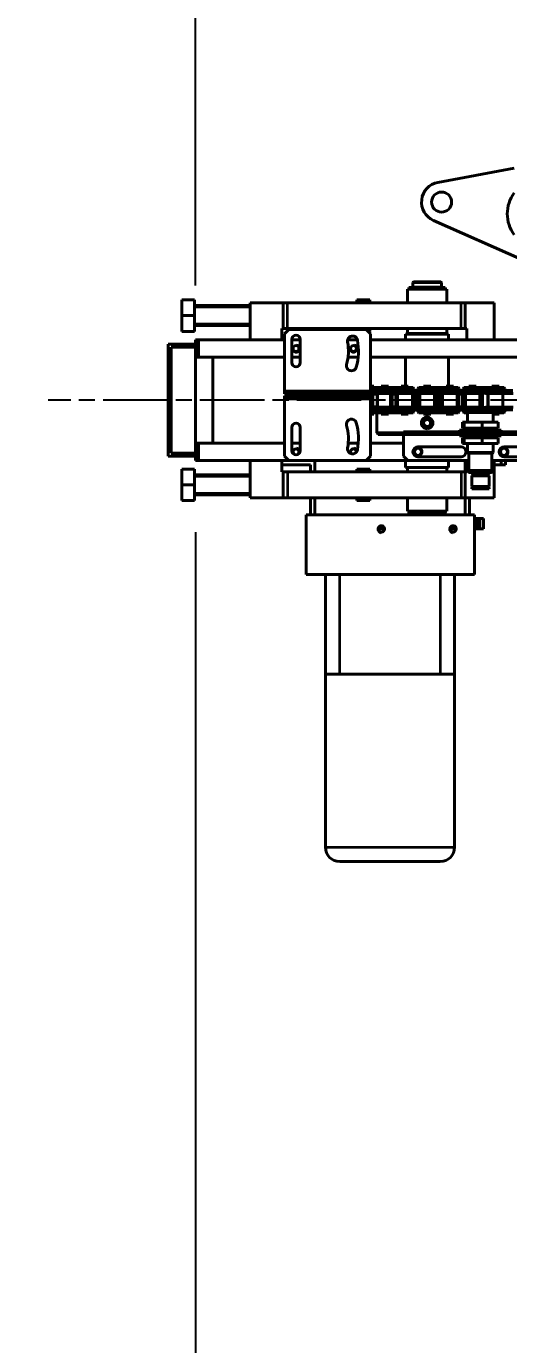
# Model space of a CAD drawing. Header units: millimetres. Extents: x 0 to 11890, y 0 to 8410.
# Drawn here: x 2067 to 2403, y 5531 to 6450 of the extents above; entities that cross this region are included whole.
import ezdxf

# ---------------------------------------------------------------- set-up
doc = ezdxf.new("R2010")
doc.units = ezdxf.units.MM
doc.header["$LTSCALE"] = 10
doc.linetypes.add('CHAIN', pattern=[0.3543, 0.2362, -0.0295, 0.0591, -0.0295])
for name, color, linetype, lineweight in [('가시적인 것(ISO)', 3, 'Continuous', 40), ('가시적인 좁은 것(ISO)', 3, 'Continuous', 35), ('중심선(ISO)', 1, 'Continuous', 25), ('치수(ISO)', 2, 'Continuous', 25)]:
    doc.layers.add(name, color=color, linetype=linetype, lineweight=lineweight)
doc.styles.add('치수 텍스트_PSTEK_POSCO', font='isocp.shx')
doc.dimstyles.new('치수_PSTEK_POSCO', dxfattribs={"dimscale": 10, "dimtxt": 3, "dimasz": 2, "dimexe": 2, "dimexo": 2.5, "dimgap": 1, "dimtad": 1, "dimrnd": 1e-08, "dimdsep": 46, "dimtxsty": '치수 텍스트_PSTEK_POSCO', "dimcen": 0.09, "dimdle": 10, "dimclrd": 7, "dimclre": 7, "dimclrt": 2, "dimadec": 1, "dimazin": 2, "dimtfac": 1, "dimtmove": 0, "dimatfit": 3, "dimfxl": 0, "dimtolj": 1, "dimlwd": -1, "dimlwe": -1, "dimarcsym": 0})

# ---------------------------------------------------------------- blocks, each defined once
blk = doc.blocks.new('*D33')
at = {"layer": 'Defpoints', "color": 0}
for p in [(2184.83, 7619.6), (8116.83, 6944.6), (2184.83, 6219.6)]:
    blk.add_point(p, dxfattribs=at)
at = {"layer": '치수(ISO)', "color": 7}
for p, q in [((2184.83, 6269.6), (2184.83, 7659.6)), ((8116.83, 6994.6), (8116.83, 7659.6)), ((8076.83, 7619.6), (2224.83, 7619.6))]:
    blk.add_line(p, q, dxfattribs=at)
for points in [[(2224.83, 7626.26), (2224.83, 7612.93), (2184.83, 7619.6)], [(8076.83, 7626.26), (8076.83, 7612.93), (8116.83, 7619.6)]]:
    blk.add_solid(points, dxfattribs=at)
at = {"layer": '치수(ISO)', "color": 2, "insert": (5073.92, 7669.62), "char_height": 60, "attachment_point": 4, "style": '치수 텍스트_PSTEK_POSCO'}
blk.add_mtext('\\A1;5932', dxfattribs=at)
blk = doc.blocks.new('*D34')
at = {"layer": 'Defpoints', "color": 0}
for p in [(1930.09, 7439.6), (2406.83, 7439.6), (2082.05, 6189.6)]:
    blk.add_point(p, dxfattribs=at)
at = {"layer": '치수(ISO)', "color": 7}
for p, q in [((2356.83, 7439.6), (1890.09, 7439.6)), ((1930.09, 6229.6), (1930.09, 7399.6))]:
    blk.add_line(p, q, dxfattribs=at)
for points in [[(1923.42, 7399.6), (1936.76, 7399.6), (1930.09, 7439.6)], [(1923.42, 6229.6), (1936.76, 6229.6), (1930.09, 6189.6)]]:
    blk.add_solid(points, dxfattribs=at)
at = {"layer": '치수(ISO)', "color": 2, "insert": (1880.08, 6745.57), "char_height": 60, "attachment_point": 4, "rotation": 90, "style": '치수 텍스트_PSTEK_POSCO'}
blk.add_mtext('\\A1;1250', dxfattribs=at)
blk = doc.blocks.new('*D36')
at = {"layer": 'Defpoints', "color": 0}
for p in [(2184.83, 6147.6), (4568.33, 5027.6), (4568.33, 4750.47)]:
    blk.add_point(p, dxfattribs=at)
at = {"layer": '치수(ISO)', "color": 7}
for p, q in [((2184.83, 6097.6), (2184.83, 4710.47)), ((4568.33, 4977.6), (4568.33, 4710.47)), ((2224.83, 4750.47), (4528.33, 4750.47))]:
    blk.add_line(p, q, dxfattribs=at)
for points in [[(2224.83, 4757.14), (2224.83, 4743.8), (2184.83, 4750.47)], [(4528.33, 4757.14), (4528.33, 4743.8), (4568.33, 4750.47)]]:
    blk.add_solid(points, dxfattribs=at)
at = {"layer": '치수(ISO)', "color": 2, "insert": (3269.57, 4800.48), "char_height": 60, "attachment_point": 4, "style": '치수 텍스트_PSTEK_POSCO'}
blk.add_mtext('\\A1;2383.5', dxfattribs=at)
blk = doc.blocks.new('*D38')
at = {"layer": 'Defpoints', "color": 0}
for p in [(1765.95, 6579.6), (2998.83, 6579.6), (2543.83, 5809.6)]:
    blk.add_point(p, dxfattribs=at)
at = {"layer": '치수(ISO)', "color": 7}
for p, q in [((2948.83, 6579.6), (1725.95, 6579.6)), ((1765.95, 5849.6), (1765.95, 6539.6))]:
    blk.add_line(p, q, dxfattribs=at)
for points in [[(1759.28, 6539.6), (1772.61, 6539.6), (1765.95, 6579.6)], [(1759.28, 5849.6), (1772.61, 5849.6), (1765.95, 5809.6)]]:
    blk.add_solid(points, dxfattribs=at)
at = {"layer": '치수(ISO)', "color": 2, "insert": (1715.95, 6140.57), "char_height": 60, "attachment_point": 4, "rotation": 90, "style": '치수 텍스트_PSTEK_POSCO'}
blk.add_mtext('\\A1;770', dxfattribs=at)
blk = doc.blocks.new('*D39')
at = {"layer": 'Defpoints', "color": 0}
for p in [(2406.83, 7439.6), (1606.83, 5027.6), (4228.33, 5027.6)]:
    blk.add_point(p, dxfattribs=at)
at = {"layer": '치수(ISO)', "color": 7}
for p, q in [((2356.83, 7439.6), (1566.83, 7439.6)), ((1606.83, 7399.6), (1606.83, 5067.6)), ((4178.33, 5027.6), (1566.83, 5027.6))]:
    blk.add_line(p, q, dxfattribs=at)
for points in [[(1600.16, 7399.6), (1613.49, 7399.6), (1606.83, 7439.6)], [(1600.16, 5067.6), (1613.49, 5067.6), (1606.83, 5027.6)]]:
    blk.add_solid(points, dxfattribs=at)
at = {"layer": '치수(ISO)', "color": 2, "insert": (1556.82, 6159.03), "char_height": 60, "attachment_point": 4, "rotation": 90, "style": '치수 텍스트_PSTEK_POSCO'}
blk.add_mtext('\\A1;2412', dxfattribs=at)
blk = doc.blocks.new('*D40')
at = {"layer": 'Defpoints', "color": 0}
for p in [(1930.09, 6189.6), (2082.05, 6189.6), (3210.83, 4301.59)]:
    blk.add_point(p, dxfattribs=at)
at = {"layer": '치수(ISO)', "color": 7}
for p, q in [((2032.05, 6189.6), (1890.09, 6189.6)), ((1930.09, 4341.59), (1930.09, 6149.6)), ((3160.83, 4301.59), (1890.09, 4301.59))]:
    blk.add_line(p, q, dxfattribs=at)
for points in [[(1923.42, 6149.6), (1936.76, 6149.6), (1930.09, 6189.6)], [(1923.42, 4341.59), (1936.76, 4341.59), (1930.09, 4301.59)]]:
    blk.add_solid(points, dxfattribs=at)
at = {"layer": '치수(ISO)', "color": 2, "insert": (1880.09, 5131.59), "char_height": 60, "attachment_point": 4, "rotation": 90, "style": '치수 텍스트_PSTEK_POSCO'}
blk.add_mtext('\\A1;1888.01', dxfattribs=at)

msp = doc.modelspace()

# ---------------------------------------------------------------- linework, layer by layer
at = {"layer": '가시적인 것(ISO)'}
for p, q in [((2353.733, 6341.559), (2406.826, 6351.469)), ((2412.682, 6287.582), (2350.644, 6314.991)), ((2336.671, 6272.097), (2336.171, 6271.597)), ((2356.171, 6271.597), (2336.171, 6271.597)), ((2336.171, 6268.447), (2336.171, 6271.597)), ((2336.671, 6272.097), (2355.671, 6272.097)), ((2355.671, 6272.097), (2356.171, 6271.597)), ((2356.171, 6268.447), (2356.171, 6271.597)), ((2332.506, 6267.097), (2359.836, 6267.097)), ((2332.506, 6267.097), (2332.506, 6257.597)), ((2333.461, 6268.297), (2333.581, 6268.297)), ((2333.461, 6267.097), (2333.461, 6268.297)), ((2333.581, 6268.297), (2334.337, 6268.297)), ((2334.838, 6268.297), (2334.337, 6268.297)), ((2334.337, 6267.097), (2334.337, 6268.297)), ((2334.838, 6268.297), (2335.938, 6268.297)), ((2334.838, 6267.097), (2334.838, 6268.297)), ((2335.938, 6268.297), (2338.091, 6268.297)), ((2336.171, 6268.447), (2356.171, 6268.447)), ((2336.671, 6268.297), (2336.671, 6268.447)), ((2339.862, 6268.297), (2338.091, 6268.297)), ((2339.862, 6268.297), (2358.78, 6268.297)), ((2355.671, 6268.297), (2355.671, 6268.447)), ((2358.78, 6267.097), (2358.78, 6268.297)), ((2359.836, 6267.097), (2359.836, 6257.597)), ((2175.171, 6259.597), (2175.171, 6248.597)), ((2175.171, 6259.597), (2184.171, 6259.597)), ((2184.171, 6259.597), (2184.171, 6248.597)), ((2222.826, 6255.597), (2184.171, 6255.597)), ((2222.826, 6257.597), (2245.826, 6257.597)), ((2222.826, 6231.597), (2222.826, 6257.597)), ((2245.826, 6257.597), (2248.826, 6257.597)), ((2245.826, 6239.597), (2245.826, 6257.597)), ((2248.826, 6257.597), (2369.826, 6257.597)), ((2297.171, 6259.597), (2297.171, 6257.597)), ((2297.171, 6259.597), (2306.171, 6259.597)), ((2306.171, 6259.597), (2306.171, 6257.597)), ((2369.826, 6257.597), (2372.826, 6257.597)), ((2372.826, 6257.597), (2392.826, 6257.597)), ((2372.826, 6239.597), (2372.826, 6257.597)), ((2392.826, 6231.597), (2392.826, 6257.597)), ((2175.171, 6248.597), (2184.171, 6248.597)), ((2175.171, 6248.597), (2175.171, 6237.597)), ((2184.171, 6248.597), (2184.171, 6237.597)), ((2175.171, 6237.597), (2184.171, 6237.597)), ((2222.826, 6241.597), (2184.171, 6241.597)), ((2244.826, 6231.597), (2244.826, 6239.597)), ((2244.826, 6239.597), (2245.826, 6239.597)), ((2245.826, 6239.597), (2248.826, 6239.597)), ((2246.826, 6235.947), (2249.826, 6238.947)), ((2246.826, 6195.947), (2246.826, 6235.947)), ((2248.826, 6239.597), (2369.826, 6239.597)), ((2249.826, 6238.947), (2303.826, 6238.947)), ((2297.171, 6239.597), (2297.171, 6238.947)), ((2303.826, 6238.947), (2306.826, 6235.947)), ((2305.176, 6237.597), (2306.171, 6237.597)), ((2306.171, 6239.597), (2306.171, 6237.597)), ((2306.826, 6235.947), (2306.826, 6195.947)), ((2361.171, 6235.747), (2331.171, 6235.747)), ((2331.171, 6235.747), (2331.171, 6231.597)), ((2332.506, 6239.597), (2332.506, 6236.097)), ((2332.506, 6236.097), (2359.836, 6236.097)), ((2336.171, 6236.097), (2336.171, 6235.747)), ((2356.171, 6236.097), (2356.171, 6235.747)), ((2359.836, 6239.597), (2359.836, 6236.097)), ((2361.171, 6235.747), (2361.171, 6231.597)), ((2369.826, 6239.597), (2372.826, 6239.597)), ((2372.826, 6239.597), (2373.826, 6239.597)), ((2373.826, 6239.597), (2373.826, 6231.597)), ((2184.826, 6228.597), (2165.826, 6228.597)), ((2165.826, 6150.597), (2165.826, 6228.597)), ((2167.826, 6152.597), (2167.826, 6226.597)), ((2167.826, 6226.597), (2184.826, 6226.597)), ((2186.826, 6231.597), (2184.826, 6231.597)), ((2184.826, 6231.597), (2184.826, 6219.597)), ((2186.826, 6231.597), (2246.826, 6231.597)), ((2186.826, 6219.597), (2186.826, 6231.597)), ((2251.826, 6215.947), (2251.826, 6231.947)), ((2251.826, 6231.597), (2257.826, 6231.597)), ((2257.826, 6231.947), (2257.826, 6215.947)), ((2290.79, 6231.597), (2297.647, 6231.597)), ((2306.826, 6231.597), (2466.826, 6231.597)), ((2184.826, 6219.597), (2186.826, 6219.597)), ((2184.826, 6219.597), (2184.826, 6219.597)), ((2184.826, 6159.597), (2184.826, 6219.597)), ((2246.826, 6219.597), (2186.826, 6219.597)), ((2196.826, 6219.597), (2196.826, 6159.597)), ((2257.826, 6219.597), (2251.826, 6219.597)), ((2298.108, 6219.597), (2291.066, 6219.597)), ((2466.826, 6219.597), (2306.826, 6219.597)), ((2331.171, 6219.597), (2331.171, 6199.44)), ((2361.171, 6219.597), (2361.171, 6199.44)), ((2309.125, 6199.44), (2306.826, 6199.44)), ((2310.958, 6198.424), (2306.826, 6198.424)), ((2306.826, 6197.746), (2310.281, 6197.746)), ((2309.125, 6199.44), (2309.125, 6198.424)), ((2310.958, 6198.424), (2310.281, 6197.746)), ((2310.281, 6197.746), (2316.789, 6197.746)), ((2310.281, 6196.392), (2310.281, 6197.746)), ((2316.789, 6198.424), (2310.958, 6198.424)), ((2319.329, 6199.44), (2314.249, 6199.44)), ((2314.249, 6199.44), (2314.249, 6198.424)), ((2316.789, 6198.424), (2325.487, 6198.424)), ((2324.901, 6197.746), (2316.789, 6197.746)), ((2319.329, 6199.44), (2319.329, 6198.424)), ((2324.901, 6197.746), (2337.046, 6197.746)), ((2336.369, 6198.424), (2325.487, 6198.424)), ((2333.078, 6199.44), (2327.998, 6199.44)), ((2327.998, 6199.44), (2327.998, 6198.424)), ((2333.078, 6199.44), (2333.078, 6198.424)), ((2336.369, 6198.424), (2337.046, 6197.746)), ((2337.046, 6196.392), (2337.046, 6197.746)), ((2340.34, 6198.424), (2339.663, 6197.746)), ((2339.663, 6197.746), (2349.426, 6197.746)), ((2339.663, 6196.392), (2339.663, 6197.746)), ((2349.087, 6198.424), (2340.34, 6198.424)), ((2348.711, 6199.44), (2343.631, 6199.44)), ((2343.631, 6199.44), (2343.631, 6198.424)), ((2348.711, 6199.44), (2348.711, 6198.424)), ((2349.087, 6198.424), (2359.131, 6198.424)), ((2358.792, 6197.746), (2349.426, 6197.746)), ((2358.792, 6197.746), (2368.555, 6197.746)), ((2367.878, 6198.424), (2359.131, 6198.424)), ((2364.586, 6199.44), (2359.506, 6199.44)), ((2359.506, 6199.44), (2359.506, 6198.424)), ((2364.587, 6199.44), (2364.586, 6199.44)), ((2364.586, 6199.44), (2364.586, 6198.424)), ((2364.587, 6199.44), (2364.587, 6198.424)), ((2367.879, 6198.424), (2367.878, 6198.424)), ((2367.878, 6198.424), (2368.555, 6197.746)), ((2367.879, 6198.424), (2368.556, 6197.746)), ((2368.555, 6197.746), (2368.556, 6197.746)), ((2368.555, 6196.392), (2368.555, 6197.746)), ((2368.556, 6196.392), (2368.556, 6197.746)), ((2372.09, 6198.424), (2371.413, 6197.746)), ((2371.413, 6197.746), (2381.176, 6197.746)), ((2371.413, 6196.392), (2371.413, 6197.746)), ((2380.837, 6198.424), (2372.09, 6198.424)), ((2380.461, 6199.44), (2375.381, 6199.44)), ((2375.381, 6199.44), (2375.381, 6198.424)), ((2380.462, 6199.44), (2380.461, 6199.44)), ((2380.461, 6199.44), (2380.461, 6198.424)), ((2380.462, 6199.44), (2380.462, 6198.424)), ((2380.837, 6198.424), (2390.881, 6198.424)), ((2390.542, 6197.746), (2381.176, 6197.746)), ((2390.542, 6197.746), (2400.305, 6197.746)), ((2399.628, 6198.424), (2390.881, 6198.424)), ((2396.336, 6199.44), (2391.256, 6199.44)), ((2391.256, 6199.44), (2391.256, 6198.424)), ((2396.337, 6199.44), (2396.336, 6199.44)), ((2396.336, 6199.44), (2396.336, 6198.424)), ((2396.337, 6199.44), (2396.337, 6198.424)), ((2399.629, 6198.424), (2399.628, 6198.424)), ((2399.628, 6198.424), (2400.305, 6197.746)), ((2399.629, 6198.424), (2400.306, 6197.746)), ((2400.305, 6197.746), (2400.306, 6197.746)), ((2400.305, 6196.392), (2400.305, 6197.746)), ((2400.306, 6196.392), (2400.306, 6197.746)), ((2249.826, 6195.947), (2246.826, 6195.947)), ((2246.826, 6195.947), (2246.826, 6193.947)), ((2246.826, 6193.947), (2249.826, 6193.947)), ((2246.826, 6192.597), (2249.826, 6192.597)), ((2246.826, 6190.597), (2246.826, 6192.597)), ((2249.826, 6190.597), (2246.826, 6190.597)), ((2246.826, 6190.597), (2246.826, 6150.597)), ((2249.826, 6193.947), (2249.826, 6195.947)), ((2303.826, 6195.947), (2249.826, 6195.947)), ((2249.826, 6193.947), (2303.826, 6193.947)), ((2249.826, 6192.597), (2249.826, 6190.597)), ((2249.826, 6192.597), (2303.826, 6192.597)), ((2303.826, 6190.597), (2249.826, 6190.597)), ((2296.393, 6193.747), (2296.397, 6193.747)), ((2296.393, 6193.747), (2296.393, 6192.597)), ((2296.397, 6193.747), (2296.397, 6192.597)), ((2296.397, 6193.747), (2298.616, 6193.747)), ((2298.616, 6193.947), (2298.616, 6192.597)), ((2299.189, 6193.747), (2299.189, 6192.597)), ((2299.189, 6193.747), (2299.608, 6193.747)), ((2299.608, 6193.747), (2299.608, 6192.597)), ((2299.608, 6193.747), (2301.505, 6193.747)), ((2301.505, 6192.597), (2301.505, 6193.947)), ((2306.826, 6195.947), (2303.826, 6195.947)), ((2303.826, 6195.947), (2303.826, 6193.947)), ((2303.826, 6193.947), (2306.826, 6193.947)), ((2303.826, 6190.597), (2303.826, 6192.597)), ((2303.826, 6192.597), (2306.826, 6192.597)), ((2306.826, 6190.597), (2303.826, 6190.597)), ((2306.826, 6196.392), (2309.363, 6196.392)), ((2306.826, 6193.947), (2306.826, 6195.947)), ((2309.363, 6195.037), (2306.826, 6195.037)), ((2306.826, 6194.36), (2310.03, 6194.36)), ((2306.826, 6192.597), (2306.826, 6190.597)), ((2306.826, 6150.597), (2306.826, 6190.597)), ((2307.648, 6193.747), (2307.648, 6185.047)), ((2307.648, 6193.747), (2308.436, 6193.747)), ((2308.436, 6193.747), (2308.436, 6185.047)), ((2308.436, 6193.747), (2311.452, 6193.747)), ((2319.678, 6196.392), (2309.363, 6196.392)), ((2309.363, 6195.037), (2322.997, 6195.037)), ((2322.363, 6194.36), (2310.03, 6194.36)), ((2311.452, 6193.747), (2311.452, 6185.047)), ((2311.709, 6193.747), (2311.452, 6193.747)), ((2311.709, 6184.835), (2311.709, 6194.36)), ((2319.678, 6196.392), (2323.061, 6196.392)), ((2320.727, 6193.747), (2320.754, 6193.747)), ((2320.727, 6193.747), (2320.727, 6185.047)), ((2320.754, 6193.747), (2320.754, 6185.047)), ((2320.754, 6193.747), (2321.815, 6193.747)), ((2321.815, 6193.747), (2321.815, 6185.047)), ((2321.815, 6193.747), (2324.349, 6193.747)), ((2323.437, 6194.597), (2322.567, 6194.597)), ((2322.997, 6196.392), (2322.997, 6195.037)), ((2322.997, 6195.037), (2333.117, 6195.037)), ((2323.674, 6194.36), (2322.997, 6195.037)), ((2333.117, 6196.392), (2323.061, 6196.392)), ((2332.885, 6194.36), (2323.674, 6194.36)), ((2324.349, 6193.747), (2324.349, 6185.047)), ((2325.139, 6193.747), (2324.349, 6193.747)), ((2325.139, 6193.747), (2325.139, 6185.047)), ((2325.273, 6193.747), (2325.139, 6193.747)), ((2325.458, 6184.835), (2325.458, 6194.36)), ((2332.885, 6194.36), (2341.76, 6194.36)), ((2333.117, 6196.392), (2341.324, 6196.392)), ((2341.324, 6195.037), (2333.117, 6195.037)), ((2336.061, 6193.747), (2336.049, 6193.747)), ((2336.061, 6193.747), (2336.061, 6185.047)), ((2336.176, 6193.747), (2336.061, 6193.747)), ((2336.176, 6193.747), (2336.176, 6185.047)), ((2336.176, 6193.747), (2336.925, 6193.747)), ((2336.925, 6193.747), (2336.925, 6185.047)), ((2336.925, 6193.747), (2338.131, 6193.747)), ((2338.131, 6193.747), (2338.131, 6185.047)), ((2338.131, 6193.747), (2339.878, 6193.747)), ((2339.878, 6193.747), (2339.878, 6185.047)), ((2340.36, 6193.747), (2339.878, 6193.747)), ((2340.36, 6193.747), (2340.36, 6185.047)), ((2340.438, 6193.747), (2340.36, 6193.747)), ((2341.091, 6184.835), (2341.091, 6194.36)), ((2352.156, 6196.392), (2341.324, 6196.392)), ((2341.324, 6195.037), (2353.712, 6195.037)), ((2353.035, 6194.36), (2341.76, 6194.36)), ((2351.251, 6184.835), (2351.251, 6194.36)), ((2351.983, 6193.747), (2351.905, 6193.747)), ((2351.983, 6193.747), (2351.983, 6185.047)), ((2352.464, 6193.747), (2351.983, 6193.747)), ((2352.156, 6196.392), (2356.062, 6196.392)), ((2352.464, 6193.747), (2352.464, 6185.047)), ((2352.464, 6193.747), (2354.212, 6193.747)), ((2353.035, 6194.36), (2353.712, 6195.037)), ((2354.946, 6194.597), (2353.272, 6194.597)), ((2353.712, 6196.392), (2353.712, 6195.037)), ((2354.212, 6193.747), (2354.212, 6185.047)), ((2354.212, 6193.747), (2355.418, 6193.747)), ((2354.506, 6196.392), (2354.506, 6195.037)), ((2354.506, 6195.037), (2365.817, 6195.037)), ((2355.183, 6194.36), (2354.506, 6195.037)), ((2365.478, 6194.36), (2355.183, 6194.36)), ((2355.418, 6193.747), (2355.418, 6185.047)), ((2355.418, 6193.747), (2356.167, 6193.747)), ((2365.817, 6196.392), (2356.062, 6196.392)), ((2356.167, 6193.747), (2356.167, 6185.047)), ((2356.282, 6193.747), (2356.167, 6193.747)), ((2356.282, 6193.747), (2356.282, 6185.047)), ((2356.294, 6193.747), (2356.282, 6193.747)), ((2356.966, 6184.835), (2356.966, 6194.36)), ((2365.478, 6194.36), (2374.49, 6194.36)), ((2365.817, 6196.392), (2374.151, 6196.392)), ((2374.151, 6195.037), (2365.817, 6195.037)), ((2367.126, 6184.835), (2367.126, 6194.36)), ((2367.204, 6193.747), (2367.126, 6193.747)), ((2367.204, 6193.747), (2367.204, 6185.047)), ((2367.994, 6193.747), (2367.204, 6193.747)), ((2367.994, 6193.747), (2367.994, 6185.047)), ((2367.994, 6193.747), (2370.528, 6193.747)), ((2370.528, 6193.747), (2370.528, 6185.047)), ((2370.528, 6193.747), (2371.589, 6193.747)), ((2371.589, 6193.747), (2371.589, 6185.047)), ((2371.589, 6193.747), (2371.616, 6193.747)), ((2371.616, 6193.747), (2371.616, 6185.047)), ((2372.841, 6184.835), (2372.841, 6194.36)), ((2383.906, 6196.392), (2374.151, 6196.392)), ((2374.151, 6195.037), (2385.462, 6195.037)), ((2384.785, 6194.36), (2374.49, 6194.36)), ((2383.001, 6184.835), (2383.001, 6194.36)), ((2383.001, 6193.747), (2383.907, 6193.747)), ((2383.906, 6196.392), (2387.812, 6196.392)), ((2383.907, 6193.747), (2383.907, 6185.047)), ((2383.907, 6193.747), (2384.695, 6193.747)), ((2384.695, 6193.747), (2384.695, 6185.047)), ((2384.785, 6194.36), (2385.462, 6195.037)), ((2386.696, 6194.597), (2385.022, 6194.597)), ((2385.023, 6194.597), (2385.463, 6195.037)), ((2385.462, 6196.392), (2385.462, 6195.037)), ((2385.462, 6195.037), (2385.463, 6195.037)), ((2385.463, 6196.392), (2385.463, 6195.037)), ((2386.256, 6196.392), (2386.256, 6195.037)), ((2386.256, 6195.037), (2397.567, 6195.037)), ((2386.933, 6194.36), (2386.256, 6195.037)), ((2397.228, 6194.36), (2386.933, 6194.36)), ((2397.567, 6196.392), (2387.812, 6196.392)), ((2388.506, 6193.747), (2388.312, 6193.747)), ((2388.506, 6193.747), (2388.506, 6185.047)), ((2388.716, 6193.747), (2388.506, 6193.747)), ((2388.716, 6184.835), (2388.716, 6194.36)), ((2397.228, 6194.36), (2406.24, 6194.36)), ((2397.567, 6196.392), (2405.901, 6196.392)), ((2405.901, 6195.037), (2397.567, 6195.037)), ((2398.876, 6184.835), (2398.876, 6194.36)), ((2398.877, 6184.835), (2398.877, 6194.36)), ((2306.826, 6184.835), (2310.03, 6184.835)), ((2309.363, 6184.157), (2306.826, 6184.157)), ((2306.826, 6182.803), (2309.363, 6182.803)), ((2306.826, 6181.448), (2310.281, 6181.448)), ((2310.958, 6180.771), (2306.826, 6180.771)), ((2306.826, 6179.755), (2309.125, 6179.755)), ((2307.648, 6185.047), (2308.436, 6185.047)), ((2308.436, 6185.047), (2311.452, 6185.047)), ((2309.125, 6180.771), (2309.125, 6179.755)), ((2309.363, 6184.157), (2322.997, 6184.157)), ((2319.678, 6182.803), (2309.363, 6182.803)), ((2322.363, 6184.835), (2310.03, 6184.835)), ((2310.281, 6181.448), (2310.281, 6182.803)), ((2310.281, 6181.448), (2316.789, 6181.448)), ((2310.958, 6180.771), (2310.281, 6181.448)), ((2316.789, 6180.771), (2310.958, 6180.771)), ((2311.171, 6180.771), (2311.171, 6166.747)), ((2311.709, 6185.047), (2311.452, 6185.047)), ((2314.249, 6180.771), (2314.249, 6179.755)), ((2314.249, 6179.755), (2319.329, 6179.755)), ((2324.901, 6181.448), (2316.789, 6181.448)), ((2316.789, 6180.771), (2325.487, 6180.771)), ((2319.329, 6180.771), (2319.329, 6179.755)), ((2319.678, 6182.803), (2323.061, 6182.803)), ((2320.727, 6185.047), (2320.754, 6185.047)), ((2320.754, 6185.047), (2321.815, 6185.047)), ((2321.815, 6185.047), (2324.349, 6185.047)), ((2322.567, 6184.597), (2323.437, 6184.597)), ((2323.674, 6184.835), (2322.997, 6184.157)), ((2322.997, 6184.157), (2333.117, 6184.157)), ((2322.997, 6184.157), (2322.997, 6182.803)), ((2333.117, 6182.803), (2323.061, 6182.803)), ((2332.885, 6184.835), (2323.674, 6184.835)), ((2325.139, 6185.047), (2324.349, 6185.047)), ((2324.901, 6181.448), (2337.046, 6181.448)), ((2325.273, 6185.047), (2325.139, 6185.047)), ((2336.369, 6180.771), (2325.487, 6180.771)), ((2327.998, 6180.771), (2327.998, 6179.755)), ((2327.998, 6179.755), (2333.078, 6179.755)), ((2332.885, 6184.835), (2341.76, 6184.835)), ((2333.078, 6180.771), (2333.078, 6179.755)), ((2341.324, 6184.157), (2333.117, 6184.157)), ((2333.117, 6182.803), (2341.324, 6182.803)), ((2336.061, 6185.047), (2336.049, 6185.047)), ((2336.176, 6185.047), (2336.061, 6185.047)), ((2336.176, 6185.047), (2336.925, 6185.047)), ((2336.369, 6180.771), (2337.046, 6181.448)), ((2336.925, 6185.047), (2338.131, 6185.047)), ((2337.046, 6181.448), (2337.046, 6182.803)), ((2338.131, 6185.047), (2339.878, 6185.047)), ((2339.663, 6181.448), (2339.663, 6182.803)), ((2339.663, 6181.448), (2349.426, 6181.448)), ((2340.34, 6180.771), (2339.663, 6181.448)), ((2340.36, 6185.047), (2339.878, 6185.047)), ((2349.087, 6180.771), (2340.34, 6180.771)), ((2340.438, 6185.047), (2340.36, 6185.047)), ((2341.324, 6184.157), (2353.712, 6184.157)), ((2352.156, 6182.803), (2341.324, 6182.803)), ((2353.035, 6184.835), (2341.76, 6184.835)), ((2343.631, 6180.771), (2343.631, 6179.755)), ((2343.631, 6179.755), (2348.711, 6179.755)), ((2348.711, 6180.771), (2348.711, 6179.755)), ((2349.087, 6180.771), (2359.131, 6180.771)), ((2358.792, 6181.448), (2349.426, 6181.448)), ((2351.983, 6185.047), (2351.905, 6185.047)), ((2352.464, 6185.047), (2351.983, 6185.047)), ((2352.156, 6182.803), (2356.062, 6182.803)), ((2352.464, 6185.047), (2354.212, 6185.047)), ((2353.035, 6184.835), (2353.712, 6184.157)), ((2353.272, 6184.597), (2354.946, 6184.597)), ((2353.712, 6184.157), (2353.712, 6182.803)), ((2354.212, 6185.047), (2355.418, 6185.047)), ((2355.183, 6184.835), (2354.506, 6184.157)), ((2354.506, 6184.157), (2365.817, 6184.157)), ((2354.506, 6184.157), (2354.506, 6182.803)), ((2365.478, 6184.835), (2355.183, 6184.835)), ((2355.418, 6185.047), (2356.167, 6185.047)), ((2365.817, 6182.803), (2356.062, 6182.803)), ((2356.282, 6185.047), (2356.167, 6185.047)), ((2356.294, 6185.047), (2356.282, 6185.047)), ((2358.792, 6181.448), (2368.555, 6181.448)), ((2367.878, 6180.771), (2359.131, 6180.771)), ((2359.506, 6180.771), (2359.506, 6179.755)), ((2359.506, 6179.755), (2364.586, 6179.755)), ((2364.586, 6180.771), (2364.586, 6179.755)), ((2365.478, 6184.835), (2374.49, 6184.835)), ((2374.151, 6184.157), (2365.817, 6184.157)), ((2365.817, 6182.803), (2374.151, 6182.803)), ((2367.204, 6185.047), (2367.126, 6185.047)), ((2367.994, 6185.047), (2367.204, 6185.047)), ((2367.878, 6180.771), (2368.555, 6181.448)), ((2367.994, 6185.047), (2370.528, 6185.047)), ((2368.555, 6181.448), (2368.555, 6182.803)), ((2370.528, 6185.047), (2371.589, 6185.047)), ((2371.413, 6181.448), (2371.413, 6182.803)), ((2371.413, 6181.448), (2374.71, 6181.448)), ((2372.09, 6180.771), (2371.413, 6181.448)), ((2371.589, 6185.047), (2371.616, 6185.047)), ((2374.326, 6180.771), (2372.09, 6180.771)), ((2374.151, 6184.157), (2385.462, 6184.157)), ((2383.906, 6182.803), (2374.151, 6182.803)), ((2374.826, 6181.564), (2374.326, 6181.064)), ((2392.326, 6181.064), (2374.326, 6181.064)), ((2374.326, 6174.206), (2374.326, 6181.064)), ((2384.785, 6184.835), (2374.49, 6184.835)), ((2391.826, 6181.564), (2374.826, 6181.564)), ((2383.001, 6185.047), (2383.907, 6185.047)), ((2383.906, 6182.803), (2387.812, 6182.803)), ((2383.907, 6185.047), (2384.695, 6185.047)), ((2384.785, 6184.835), (2385.462, 6184.157)), ((2385.022, 6184.597), (2386.696, 6184.597)), ((2385.023, 6184.597), (2385.463, 6184.157)), ((2385.462, 6184.157), (2385.463, 6184.157)), ((2385.462, 6184.157), (2385.462, 6182.803)), ((2385.463, 6184.157), (2385.463, 6182.803)), ((2386.933, 6184.835), (2386.256, 6184.157)), ((2386.256, 6184.157), (2397.567, 6184.157)), ((2386.256, 6184.157), (2386.256, 6182.803)), ((2397.228, 6184.835), (2386.933, 6184.835)), ((2397.567, 6182.803), (2387.812, 6182.803)), ((2388.506, 6185.047), (2388.312, 6185.047)), ((2388.716, 6185.047), (2388.506, 6185.047)), ((2391.826, 6181.564), (2392.326, 6181.064)), ((2391.943, 6181.448), (2400.305, 6181.448)), ((2392.326, 6174.206), (2392.326, 6181.064)), ((2399.628, 6180.771), (2392.326, 6180.771)), ((2392.326, 6179.755), (2396.336, 6179.755)), ((2396.336, 6180.771), (2396.336, 6179.755)), ((2396.336, 6179.755), (2396.337, 6179.755)), ((2396.337, 6180.771), (2396.337, 6179.755)), ((2397.228, 6184.835), (2406.24, 6184.835)), ((2405.901, 6184.157), (2397.567, 6184.157)), ((2397.567, 6182.803), (2405.901, 6182.803)), ((2399.628, 6180.771), (2400.305, 6181.448)), ((2399.629, 6180.771), (2399.628, 6180.771)), ((2399.629, 6180.771), (2400.306, 6181.448)), ((2400.305, 6181.448), (2400.305, 6182.803)), ((2400.305, 6181.448), (2400.306, 6181.448)), ((2400.306, 6181.448), (2400.306, 6182.803)), ((2251.826, 6170.597), (2251.826, 6154.597)), ((2257.826, 6154.597), (2257.826, 6170.597)), ((2370.862, 6174.206), (2372.126, 6174.206)), ((2370.862, 6170.206), (2370.862, 6174.206)), ((2370.862, 6170.206), (2372.126, 6170.206)), ((2372.126, 6174.206), (2384.591, 6174.206)), ((2372.126, 6170.206), (2372.126, 6174.206)), ((2372.126, 6170.206), (2384.591, 6170.206)), ((2374.326, 6168.797), (2374.326, 6170.206)), ((2384.591, 6174.206), (2395.791, 6174.206)), ((2384.591, 6170.206), (2384.591, 6174.206)), ((2384.591, 6170.206), (2395.791, 6170.206)), ((2392.326, 6168.797), (2392.326, 6170.206)), ((2395.791, 6170.206), (2395.791, 6174.206)), ((2311.171, 6166.747), (2329.826, 6166.747)), ((2312.171, 6165.747), (2311.171, 6166.747)), ((2329.826, 6165.747), (2312.171, 6165.747)), ((2349.826, 6167.597), (2329.826, 6167.597)), ((2329.826, 6167.597), (2329.826, 6165.597)), ((2329.826, 6150.597), (2329.826, 6165.597)), ((2329.826, 6165.597), (2349.826, 6165.597)), ((2349.826, 6165.597), (2349.826, 6167.597)), ((2349.826, 6167.597), (2379.551, 6167.597)), ((2349.826, 6165.597), (2379.551, 6165.597)), ((2397.826, 6168.797), (2368.826, 6168.797)), ((2368.826, 6167.597), (2368.826, 6168.797)), ((2368.826, 6165.597), (2368.826, 6164.767)), ((2397.826, 6164.767), (2368.826, 6164.767)), ((2370.862, 6163.358), (2372.126, 6163.358)), ((2370.862, 6163.358), (2370.862, 6159.358)), ((2372.126, 6163.358), (2384.591, 6163.358)), ((2372.126, 6163.358), (2372.126, 6159.358)), ((2374.326, 6163.358), (2374.326, 6164.767)), ((2387.101, 6167.597), (2379.551, 6167.597)), ((2387.101, 6165.967), (2379.551, 6165.967)), ((2384.591, 6163.358), (2395.791, 6163.358)), ((2384.591, 6163.358), (2384.591, 6159.358)), ((2387.101, 6167.597), (2442.051, 6167.597)), ((2387.101, 6165.597), (2442.051, 6165.597)), ((2392.326, 6163.358), (2392.326, 6164.767)), ((2395.791, 6163.358), (2395.791, 6159.358)), ((2397.826, 6167.597), (2397.826, 6168.797)), ((2397.826, 6165.597), (2397.826, 6164.767)), ((2184.826, 6152.597), (2167.826, 6152.597)), ((2186.826, 6159.597), (2184.826, 6159.597)), ((2184.826, 6159.597), (2184.826, 6147.597)), ((2184.826, 6159.597), (2184.826, 6159.597)), ((2186.826, 6147.597), (2186.826, 6159.597)), ((2186.826, 6159.597), (2246.826, 6159.597)), ((2251.826, 6159.597), (2257.826, 6159.597)), ((2291.203, 6159.597), (2298.223, 6159.597)), ((2306.826, 6159.597), (2329.826, 6159.597)), ((2339.826, 6157.097), (2369.826, 6157.097)), ((2370.862, 6159.358), (2372.126, 6159.358)), ((2372.126, 6159.358), (2384.591, 6159.358)), ((2374.326, 6153.064), (2374.326, 6159.358)), ((2392.326, 6153.064), (2374.326, 6153.064)), ((2374.826, 6152.564), (2374.326, 6153.064)), ((2391.826, 6152.564), (2374.826, 6152.564)), ((2375.326, 6140.564), (2375.326, 6152.564)), ((2384.591, 6159.358), (2395.791, 6159.358)), ((2391.326, 6140.564), (2391.326, 6152.564)), ((2391.826, 6152.564), (2392.326, 6153.064)), ((2392.326, 6153.064), (2392.326, 6159.358)), ((2399.826, 6157.097), (2429.826, 6157.097)), ((2184.826, 6150.597), (2165.826, 6150.597)), ((2184.826, 6147.597), (2186.826, 6147.597)), ((2249.826, 6147.597), (2186.826, 6147.597)), ((2222.826, 6147.597), (2222.826, 6121.597)), ((2244.826, 6139.597), (2244.826, 6147.597)), ((2264.826, 6144.597), (2244.826, 6144.597)), ((2246.826, 6150.597), (2249.826, 6147.597)), ((2249.826, 6147.597), (2303.826, 6147.597)), ((2264.826, 6139.597), (2264.826, 6144.597)), ((2267.826, 6147.597), (2267.826, 6139.597)), ((2303.826, 6147.597), (2306.826, 6150.597)), ((2332.826, 6147.597), (2303.826, 6147.597)), ((2332.826, 6147.597), (2329.826, 6150.597)), ((2331.171, 6147.597), (2331.171, 6142.747)), ((2331.171, 6142.747), (2361.171, 6142.747)), ((2332.506, 6139.597), (2332.506, 6142.747)), ((2375.326, 6147.597), (2332.826, 6147.597)), ((2369.826, 6150.097), (2339.826, 6150.097)), ((2359.836, 6139.597), (2359.836, 6142.747)), ((2361.171, 6147.597), (2361.171, 6142.747)), ((2372.826, 6139.597), (2372.826, 6147.597)), ((2373.826, 6147.597), (2373.826, 6139.597)), ((2437.826, 6147.597), (2391.326, 6147.597)), ((2392.826, 6147.597), (2392.826, 6121.597)), ((2392.826, 6144.597), (2397.826, 6144.597)), ((2397.826, 6147.597), (2397.826, 6144.597)), ((2397.826, 6144.597), (2400.826, 6144.597)), ((2429.826, 6150.097), (2399.826, 6150.097)), ((2400.826, 6144.597), (2400.826, 6147.597)), ((2175.171, 6141.597), (2175.171, 6130.597)), ((2175.171, 6141.597), (2184.171, 6141.597)), ((2184.171, 6141.597), (2184.171, 6130.597)), ((2222.826, 6137.597), (2184.171, 6137.597)), ((2245.826, 6139.597), (2244.826, 6139.597)), ((2248.826, 6139.597), (2245.826, 6139.597)), ((2245.826, 6139.597), (2245.826, 6121.597)), ((2369.826, 6139.597), (2248.826, 6139.597)), ((2297.171, 6141.597), (2297.171, 6139.597)), ((2297.171, 6141.597), (2306.171, 6141.597)), ((2306.171, 6141.597), (2306.171, 6139.597)), ((2372.826, 6139.597), (2369.826, 6139.597)), ((2373.826, 6139.597), (2372.826, 6139.597)), ((2372.826, 6139.597), (2372.826, 6121.597)), ((2391.826, 6140.564), (2374.826, 6140.564)), ((2374.826, 6140.064), (2374.826, 6140.564)), ((2390.826, 6139.064), (2375.826, 6139.064)), ((2377.926, 6137.564), (2377.326, 6136.964)), ((2389.326, 6136.964), (2377.326, 6136.964)), ((2377.326, 6129.364), (2377.326, 6136.964)), ((2388.726, 6137.564), (2377.926, 6137.564)), ((2378.076, 6137.564), (2378.076, 6138.564)), ((2388.576, 6137.564), (2388.576, 6138.564)), ((2388.726, 6137.564), (2389.326, 6136.964)), ((2389.326, 6129.364), (2389.326, 6136.964)), ((2391.826, 6140.064), (2391.826, 6140.564)), ((2175.171, 6130.597), (2175.171, 6119.597)), ((2175.171, 6130.597), (2184.171, 6130.597)), ((2184.171, 6130.597), (2184.171, 6119.597)), ((2389.326, 6129.364), (2377.326, 6129.364)), ((2377.926, 6128.764), (2377.326, 6129.364)), ((2389.326, 6128.764), (2377.326, 6128.764)), ((2377.326, 6127.764), (2377.326, 6128.764)), ((2389.326, 6127.764), (2377.326, 6127.764)), ((2388.726, 6128.764), (2389.326, 6129.364)), ((2389.326, 6127.764), (2389.326, 6128.764)), ((2175.171, 6119.597), (2184.171, 6119.597)), ((2222.826, 6123.597), (2184.171, 6123.597)), ((2245.826, 6121.597), (2222.826, 6121.597)), ((2248.826, 6121.597), (2245.826, 6121.597)), ((2369.826, 6121.597), (2248.826, 6121.597)), ((2264.826, 6109.597), (2264.826, 6121.597)), ((2267.826, 6121.597), (2267.826, 6109.597)), ((2297.171, 6121.597), (2297.171, 6119.597)), ((2297.171, 6119.597), (2306.171, 6119.597)), ((2306.171, 6121.597), (2306.171, 6119.597)), ((2332.506, 6112.097), (2332.506, 6121.597)), ((2359.836, 6112.097), (2359.836, 6121.597)), ((2372.826, 6121.597), (2369.826, 6121.597)), ((2392.826, 6121.597), (2372.826, 6121.597)), ((2372.826, 6109.597), (2372.826, 6121.597)), ((2375.826, 6121.597), (2375.826, 6109.597)), ((2261.826, 6068.097), (2261.826, 6109.597)), ((2379.326, 6109.597), (2261.826, 6109.597)), ((2359.836, 6112.097), (2332.506, 6112.097)), ((2333.562, 6112.097), (2333.562, 6110.897)), ((2357.612, 6110.897), (2333.562, 6110.897)), ((2336.171, 6110.747), (2356.171, 6110.747)), ((2336.171, 6110.747), (2336.171, 6109.597)), ((2336.671, 6110.897), (2336.671, 6110.747)), ((2355.671, 6110.897), (2355.671, 6110.747)), ((2356.171, 6110.747), (2356.171, 6109.597)), ((2357.612, 6112.097), (2357.612, 6110.897)), ((2357.612, 6110.897), (2358.219, 6110.897)), ((2358.882, 6110.897), (2358.219, 6110.897)), ((2358.882, 6112.097), (2358.882, 6110.897)), ((2379.326, 6068.097), (2379.326, 6109.597)), ((2380.625, 6107.097), (2379.326, 6107.097)), ((2380.625, 6107.097), (2380.625, 6099.897)), ((2381.198, 6107.097), (2380.625, 6107.097)), ((2381.198, 6107.097), (2381.198, 6099.897)), ((2381.198, 6107.097), (2381.887, 6107.097)), ((2381.887, 6107.097), (2383.023, 6107.097)), ((2385.377, 6107.097), (2383.023, 6107.097)), ((2385.377, 6107.097), (2385.377, 6099.897)), ((2385.566, 6107.097), (2385.377, 6107.097)), ((2385.566, 6107.097), (2385.566, 6099.897)), ((2312.281, 6099.897), (2314.678, 6099.897)), ((2315.769, 6099.897), (2314.678, 6099.897)), ((2316.372, 6099.897), (2315.769, 6099.897)), ((2366.328, 6099.897), (2362.281, 6099.897)), ((2366.372, 6099.897), (2366.328, 6099.897)), ((2379.326, 6099.897), (2380.625, 6099.897)), ((2380.625, 6099.897), (2381.198, 6099.897)), ((2381.887, 6099.897), (2381.198, 6099.897)), ((2383.023, 6099.897), (2381.887, 6099.897)), ((2383.023, 6099.897), (2385.377, 6099.897)), ((2385.377, 6099.897), (2385.566, 6099.897)), ((2261.826, 6068.097), (2379.326, 6068.097)), ((2275.326, 6068.097), (2275.326, 5998.597)), ((2365.326, 5998.597), (2365.326, 6068.097)), ((2285.326, 5998.597), (2275.326, 5998.597)), ((2275.326, 5998.597), (2275.326, 5877.797)), ((2320.326, 5998.597), (2285.326, 5998.597)), ((2355.326, 5998.597), (2320.326, 5998.597)), ((2365.326, 5998.597), (2355.326, 5998.597)), ((2365.326, 5998.597), (2365.326, 5877.797)), ((2355.326, 5867.797), (2285.326, 5867.797))]:
    msp.add_line(p, q, dxfattribs=at)
for centre, radius in [((2356.301, 6327.797), 7), ((2254.826, 6225.597), 2.067), ((2294.826, 6225.597), 2.067), ((2346.171, 6173.747), 2.459), ((2339.826, 6153.597), 2.458), ((2399.826, 6153.597), 2.458), ((2314.326, 6099.597), 2.067), ((2364.326, 6099.597), 2.067)]:
    msp.add_circle(centre, radius, dxfattribs=at)
for centre, radius, start, end in [((2356.301, 6327.797), 14, 100.572198, 246.164209), ((2426.826, 6319.597), 24.737, 143.951139, 216.048861), ((2254.826, 6231.947), 3, 0, 180), ((2294.219, 6230.893), 3.5, 10, 190), ((2254.826, 6223.947), 36.5, 345, 10), ((2254.826, 6223.947), 43.5, 345, 10), ((2254.826, 6215.947), 3, 180, 0), ((2293.463, 6213.594), 3.5, 165, 345), ((2254.826, 6170.597), 3, 0, 180), ((2293.463, 6172.95), 3.5, 15, 195), ((2254.826, 6162.597), 36.5, 350, 15), ((2254.826, 6162.597), 43.5, 350, 15), ((2254.826, 6154.597), 3, 180, 0), ((2254.826, 6153.597), 2.067, 295.621312, 244.378688), ((2294.219, 6155.651), 3.5, 170, 350), ((2294.826, 6153.597), 2.067, 353.979179, 218.982135), ((2339.826, 6153.597), 3.5, 90, 270), ((2369.826, 6153.597), 3.5, 270, 90), ((2399.826, 6153.597), 3.5, 90, 270), ((2375.826, 6140.064), 1, 180, 270), ((2377.576, 6138.564), 0.5, 0, 90), ((2389.076, 6138.564), 0.5, 90, 180), ((2390.826, 6140.064), 1, 270, 0), ((2285.326, 5877.797), 10, 180, 270), ((2355.326, 5877.797), 10, 270, 0)]:
    msp.add_arc(centre, radius, start, end, dxfattribs=at)
for points, knots in [([(2346.171, 6169.747), (2345.669, 6169.747), (2345.133, 6169.848), (2344.147, 6170.256), (2343.698, 6170.564), (2342.988, 6171.274), (2342.68, 6171.723), (2342.272, 6172.708), (2342.171, 6173.244), (2342.171, 6174.25), (2342.272, 6174.786), (2342.68, 6175.771), (2342.988, 6176.221), (2343.698, 6176.93), (2344.147, 6177.238), (2345.133, 6177.647), (2345.669, 6177.747), (2346.171, 6177.747)], [0.6032648, 0.6032648, 0.6032648, 0.6032648, 0.7540806, 0.7540806, 0.9048963, 0.9048963, 1.055713, 1.055713, 1.2065296, 1.2065296, 1.3573463, 1.3573463, 1.5081629, 1.5081629, 1.6589787, 1.6589787, 1.8097944, 1.8097944, 1.8097944, 1.8097944]), ([(2346.171, 6177.747), (2346.674, 6177.747), (2347.21, 6177.647), (2348.195, 6177.238), (2348.645, 6176.93), (2349.355, 6176.221), (2349.662, 6175.771), (2350.071, 6174.786), (2350.171, 6174.25), (2350.171, 6173.747), (2350.171, 6173.244), (2350.071, 6172.708), (2349.662, 6171.723), (2349.355, 6171.274), (2348.645, 6170.564), (2348.195, 6170.256), (2347.21, 6169.848), (2346.674, 6169.747), (2346.171, 6169.747)], [1.8097944, 1.8097944, 1.8097944, 1.8097944, 1.9606102, 1.9606102, 2.111426, 2.111426, 2.2622426, 2.2622426, 2.4130592, 2.4130592, 2.4130592, 2.5638759, 2.5638759, 2.7146925, 2.7146925, 2.8655083, 2.8655083, 3.016324, 3.016324, 3.016324, 3.016324])]:
    msp.add_open_spline(points, degree=3, knots=knots, dxfattribs=at)
at = {"layer": '가시적인 좁은 것(ISO)'}
for p, q in [((2333.581, 6267.097), (2333.581, 6268.297)), ((2335.938, 6267.097), (2335.938, 6268.297)), ((2338.091, 6267.097), (2338.091, 6268.297)), ((2339.862, 6267.097), (2339.862, 6268.297)), ((2222.826, 6254.392), (2184.171, 6254.392)), ((2248.826, 6239.597), (2248.826, 6257.597)), ((2369.826, 6239.597), (2369.826, 6257.597)), ((2184.171, 6242.803), (2222.826, 6242.803)), ((2316.789, 6197.746), (2316.789, 6198.424)), ((2316.789, 6197.746), (2316.789, 6196.392)), ((2324.901, 6197.746), (2325.487, 6198.424)), ((2324.901, 6197.746), (2324.901, 6196.392)), ((2349.087, 6198.424), (2349.426, 6197.746)), ((2349.426, 6197.746), (2349.426, 6196.392)), ((2358.792, 6197.746), (2359.131, 6198.424)), ((2358.792, 6197.746), (2358.792, 6196.392)), ((2380.837, 6198.424), (2381.176, 6197.746)), ((2381.176, 6197.746), (2381.176, 6196.392)), ((2390.542, 6197.746), (2390.881, 6198.424)), ((2390.542, 6197.746), (2390.542, 6196.392)), ((2309.363, 6196.392), (2309.363, 6195.037)), ((2309.363, 6195.037), (2310.03, 6194.36)), ((2332.885, 6194.36), (2333.117, 6195.037)), ((2333.117, 6196.392), (2333.117, 6195.037)), ((2341.324, 6196.392), (2341.324, 6195.037)), ((2341.324, 6195.037), (2341.76, 6194.36)), ((2365.817, 6195.037), (2365.478, 6194.36)), ((2365.817, 6196.392), (2365.817, 6195.037)), ((2374.151, 6196.392), (2374.151, 6195.037)), ((2374.151, 6195.037), (2374.49, 6194.36)), ((2397.567, 6195.037), (2397.228, 6194.36)), ((2397.567, 6196.392), (2397.567, 6195.037)), ((2309.363, 6184.157), (2310.03, 6184.835)), ((2309.363, 6182.803), (2309.363, 6184.157)), ((2316.789, 6181.448), (2316.789, 6182.803)), ((2316.789, 6181.448), (2316.789, 6180.771)), ((2324.901, 6181.448), (2324.901, 6182.803)), ((2324.901, 6181.448), (2325.487, 6180.771)), ((2332.885, 6184.835), (2333.117, 6184.157)), ((2333.117, 6182.803), (2333.117, 6184.157)), ((2341.324, 6184.157), (2341.76, 6184.835)), ((2341.324, 6182.803), (2341.324, 6184.157)), ((2349.087, 6180.771), (2349.426, 6181.448)), ((2349.426, 6181.448), (2349.426, 6182.803)), ((2358.792, 6181.448), (2358.792, 6182.803)), ((2358.792, 6181.448), (2359.131, 6180.771)), ((2365.817, 6184.157), (2365.478, 6184.835)), ((2365.817, 6182.803), (2365.817, 6184.157)), ((2374.151, 6184.157), (2374.49, 6184.835)), ((2374.151, 6182.803), (2374.151, 6184.157)), ((2381.176, 6181.564), (2381.176, 6182.803)), ((2390.542, 6181.564), (2390.542, 6182.803)), ((2397.567, 6184.157), (2397.228, 6184.835)), ((2397.567, 6182.803), (2397.567, 6184.157)), ((2222.826, 6136.392), (2184.171, 6136.392)), ((2248.826, 6139.597), (2248.826, 6121.597)), ((2369.826, 6139.597), (2369.826, 6121.597)), ((2391.826, 6140.064), (2374.826, 6140.064)), ((2388.576, 6138.564), (2378.076, 6138.564)), ((2184.171, 6124.803), (2222.826, 6124.803)), ((2358.219, 6112.097), (2358.219, 6110.897)), ((2381.887, 6107.097), (2381.887, 6099.897)), ((2383.023, 6107.097), (2383.023, 6099.897)), ((2314.678, 6101.634), (2314.678, 6099.897)), ((2315.769, 6101.078), (2315.769, 6099.897)), ((2366.328, 6100.111), (2366.328, 6099.897)), ((2285.326, 5998.597), (2285.326, 6068.097)), ((2355.326, 6068.097), (2355.326, 5998.597)), ((2275.326, 5877.797), (2365.326, 5877.797))]:
    msp.add_line(p, q, dxfattribs=at)
for centre, radius, start, end in [((2254.826, 6225.597), 2.5, 170, 80), ((2294.826, 6225.597), 2.5, 170, 80), ((2346.171, 6173.747), 3, 100, 10), ((2254.826, 6153.597), 2.5, 170, 200.487315), ((2254.826, 6153.597), 2.5, 339.512685, 80), ((2294.826, 6153.597), 2.5, 170, 204.053562), ((2294.826, 6153.597), 2.5, 8.907752, 80), ((2339.826, 6153.597), 3, 170, 80), ((2399.826, 6153.597), 3, 170, 80), ((2314.326, 6099.597), 2.5, 350, 260), ((2364.326, 6099.597), 2.5, 350, 260)]:
    msp.add_arc(centre, radius, start, end, dxfattribs=at)
at = {"layer": '중심선(ISO)', "linetype": 'CHAIN', "ltscale": 19.051651}
msp.add_line((7970.326, 6189.597), (2082.046, 6189.597), dxfattribs=at)

# ---------------------------------------------------------------- dimensions: what is measured, and where the dimension line sits
at = {"layer": '치수(ISO)', "color": 7}
for base, p1, p2, angle, override, picture, middle in [((2184.826, 7619.597), (8116.826, 6944.597), (2184.826, 6219.597), 180, {"dimscale": 20, "dimtofl": 0, "dimatfit": 1}, '*D33', (5150.826, 7619.597)), ((1606.826, 5027.597), (2406.826, 7439.597), (4228.326, 5027.597), 90, {"dimscale": 20, "dimtofl": 0, "dimatfit": 1}, '*D39', (1606.826, 6233.597)), ((1930.089, 7439.597), (2082.046, 6189.597), (2406.826, 7439.597), 90, {"dimscale": 20, "dimse1": 1, "dimtofl": 0, "dimatfit": 1}, '*D34', (1930.089, 6814.597)), ((1765.948, 6579.597), (2543.826, 5809.597), (2998.826, 6579.597), 90, {"dimscale": 20, "dimse1": 1, "dimtofl": 0, "dimatfit": 1}, '*D38', (1765.948, 6194.597)), ((1930.089, 6189.597), (3210.826, 4301.59), (2082.046, 6189.597), 270, {"dimscale": 20, "dimtofl": 0, "dimatfit": 1}, '*D40', (1930.089, 5245.594)), ((4568.326, 4750.469), (2184.826, 6147.597), (4568.326, 5027.597), 180, {"dimscale": 20, "dimse1": 0, "dimtofl": 0, "dimatfit": 1}, '*D36', (3376.576, 4750.469))]:
    dim = msp.add_linear_dim(base=base, p1=p1, p2=p2, angle=angle, dimstyle='치수_PSTEK_POSCO', override=override, dxfattribs=at)
    dim.commit()
    dim.dimension.update_dxf_attribs({"geometry": picture, "text_midpoint": middle, "dimtype": 160})

doc.saveas('drawing.dxf')
